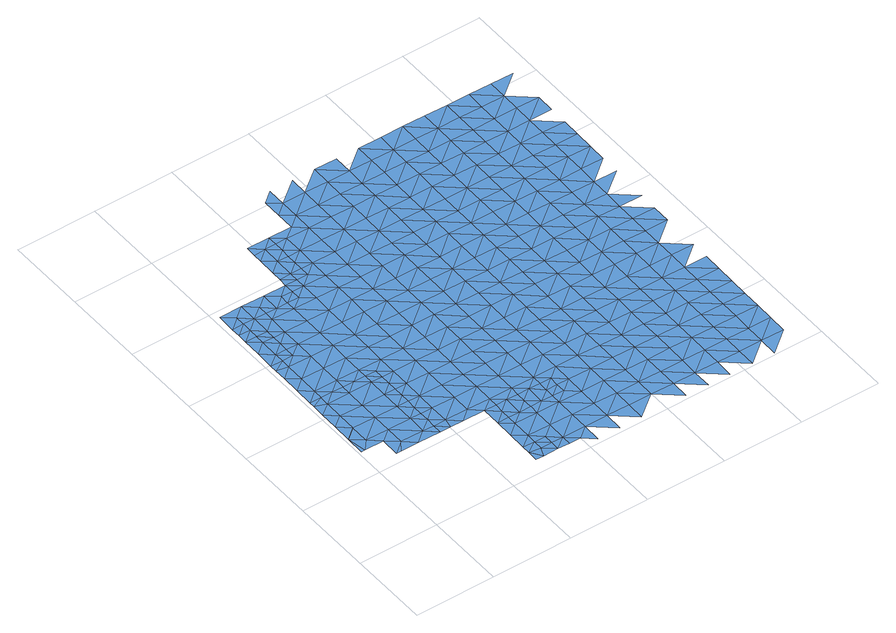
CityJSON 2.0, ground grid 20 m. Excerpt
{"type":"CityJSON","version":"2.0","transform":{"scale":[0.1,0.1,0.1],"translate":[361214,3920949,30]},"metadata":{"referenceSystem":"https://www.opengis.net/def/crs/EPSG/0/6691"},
"CityObjects":{
"waterbody1":{"type":"WaterBody","attributes":{"name":"9","class":"1140","function":"1","WaterBodyRiverFloodingRiskAttribute.description":"5","WaterBodyRiverFloodingRiskAttribute.rankOrg":"2","WaterBodyRiverFloodingRiskAttribute.adminType":"2","WaterBodyRiverFloodingRiskAttribute.scale":"L1"},"geometry":[{"type":"MultiSurface","lod":"1","boundaries":[[[0,1,2]],[[3,0,2]],[[1,4,5]],[[4,1,0]],[[3,6,0]],[[7,5,8]],[[7,9,10]],[[5,4,8]],[[6,11,0]],[[9,7,8]],[[4,0,12]],[[13,9,8]],[[6,14,11]],[[0,11,12]],[[15,16,17]],[[8,4,18]],[[17,19,20]],[[14,21,11]],[[15,22,16]],[[4,12,18]],[[13,8,18]],[[19,17,16]],[[23,24,25]],[[22,26,16]],[[27,12,11]],[[28,29,30]],[[29,13,18]],[[31,23,32]],[[28,13,29]],[[16,33,19]],[[23,25,32]],[[26,33,16]],[[11,21,34]],[[35,18,12]],[[36,37,38]],[[37,31,32]],[[36,31,37]],[[39,26,40]],[[40,30,39]],[[25,41,32]],[[34,21,42]],[[30,29,39]],[[27,11,34]],[[27,35,12]],[[18,35,29]],[[39,43,26]],[[44,45,46]],[[44,38,45]],[[38,37,45]],[[33,26,43]],[[42,47,34]],[[48,39,29]],[[45,49,46]],[[49,50,51]],[[52,32,41]],[[32,53,37]],[[51,46,49]],[[54,33,43]],[[52,53,32]],[[53,45,37]],[[55,27,34]],[[48,29,35]],[[56,50,57]],[[58,52,41]],[[50,49,57]],[[47,56,57]],[[59,60,61]],[[62,35,27]],[[34,47,55]],[[43,39,63]],[[54,43,64]],[[63,39,48]],[[61,65,59]],[[47,57,55]],[[66,67,60]],[[59,66,60]],[[68,45,53]],[[62,27,55]],[[69,43,63]],[[49,45,70]],[[49,71,57]],[[64,43,69]],[[62,72,35]],[[65,73,59]],[[70,45,68]],[[58,74,52]],[[48,35,72]],[[75,67,66]],[[52,76,53]],[[72,77,48]],[[48,78,63]],[[79,64,69]],[[76,68,53]],[[55,57,71]],[[80,66,59]],[[81,82,83]],[[77,78,48]],[[78,69,63]],[[49,70,71]],[[84,59,73]],[[85,83,82]],[[66,86,75]],[[73,85,82]],[[87,79,69]],[[58,88,74]],[[89,70,68]],[[62,55,90]],[[91,72,62]],[[52,74,76]],[[84,73,82]],[[76,89,68]],[[55,71,90]],[[81,92,82]],[[88,93,74]],[[94,71,70]],[[59,84,80]],[[86,66,80]],[[91,62,90]],[[95,69,78]],[[89,94,70]],[[87,69,95]],[[91,96,72]],[[93,97,74]],[[98,84,82]],[[96,99,72]],[[74,97,76]],[[100,86,80]],[[77,72,99]],[[101,102,103]],[[102,87,95]],[[101,87,102]],[[82,92,104]],[[90,71,105]],[[76,106,89]],[[105,71,94]],[[107,91,90]],[[108,100,80]],[[92,109,104]],[[78,77,110]],[[78,111,95]],[[97,93,112]],[[113,103,102]],[[98,114,84]],[[82,104,98]],[[107,96,91]],[[106,76,97]],[[115,90,105]],[[80,84,114]],[[77,99,110]],[[116,113,102]],[[80,114,108]],[[112,117,97]],[[94,89,118]],[[107,90,115]],[[118,89,106]],[[111,78,110]],[[102,95,111]],[[119,105,94]],[[120,99,96]],[[118,121,94]],[[107,122,96]],[[123,106,97]],[[104,124,98]],[[102,125,116]],[[126,115,105]],[[127,108,114]],[[123,97,117]],[[99,120,110]],[[102,111,125]],[[119,94,121]],[[119,126,105]],[[98,128,114]],[[129,118,106]],[[104,130,124]],[[96,122,120]],[[110,131,111]],[[114,132,127]],[[133,134,135]],[[117,136,123]],[[135,116,133]],[[126,137,115]],[[116,125,133]],[[118,129,121]],[[98,124,128]],[[106,123,138]],[[131,110,120]],[[111,139,125]],[[107,115,137]],[[107,140,122]],[[141,142,143]],[[114,144,132]],[[136,145,123]],[[141,134,133]],[[143,134,141]],[[137,140,107]],[[106,138,129]],[[121,146,119]],[[114,128,144]],[[147,148,142]],[[125,149,133]],[[111,131,139]],[[139,149,125]],[[148,147,150]],[[147,142,141]],[[120,122,140]],[[146,121,129]],[[151,152,145]],[[120,153,131]],[[151,132,152]],[[140,153,120]],[[132,144,152]],[[149,154,133]],[[123,145,155]],[[126,119,156]],[[124,157,158]],[[156,119,146]],[[128,124,159]],[[141,133,154]],[[160,150,147]],[[138,123,161]],[[162,139,131]],[[153,163,131]],[[145,152,155]],[[124,158,159]],[[137,126,164]],[[123,155,161]],[[129,165,146]],[[164,126,156]],[[144,128,166]],[[167,168,141]],[[137,169,140]],[[129,138,165]],[[167,141,154]],[[168,160,147]],[[147,141,168]],[[128,159,166]],[[152,170,155]],[[138,161,165]],[[162,131,163]],[[149,139,162]],[[146,171,156]],[[169,137,164]],[[152,144,170]],[[158,172,159]],[[144,166,170]],[[153,140,173]],[[155,174,161]],[[158,157,172]],[[175,164,156]],[[146,165,171]],[[140,169,173]],[[149,162,176]],[[160,177,178]],[[154,149,179]],[[159,180,166]],[[161,181,165]],[[160,168,177]],[[182,156,171]],[[179,149,176]],[[164,175,169]],[[155,170,174]],[[183,184,178]],[[153,173,185]],[[163,153,186]],[[163,187,162]],[[167,154,188]],[[184,183,189]],[[166,190,170]],[[165,191,171]],[[178,177,183]],[[159,172,180]],[[156,182,175]],[[168,167,188]],[[161,174,181]],[[153,185,186]],[[154,179,188]],[[188,192,168]],[[193,189,183]],[[170,194,174]],[[187,163,186]],[[176,162,187]],[[195,182,171]],[[166,180,190]],[[177,168,192]],[[196,185,173]],[[165,181,191]],[[197,179,176]],[[169,175,198]],[[173,169,199]],[[200,183,177]],[[192,201,177]],[[172,202,180]],[[199,196,173]],[[203,197,176]],[[204,175,182]],[[170,190,194]],[[169,198,199]],[[185,196,186]],[[171,191,205]],[[176,187,203]],[[172,206,202]],[[171,205,195]],[[188,179,197]],[[175,204,198]],[[174,194,207]],[[181,174,208]],[[209,192,188]],[[177,201,200]],[[174,207,208]],[[187,186,210]],[[191,211,205]],[[180,202,212]],[[182,195,204]],[[190,180,213]],[[198,214,199]],[[209,201,192]],[[210,186,196]],[[191,181,211]],[[215,188,197]],[[183,200,216]],[[180,212,213]],[[194,217,207]],[[181,208,211]],[[203,187,218]],[[205,219,195]],[[209,188,215]],[[194,190,217]],[[199,220,196]],[[203,221,197]],[[198,204,214]],[[222,200,201]],[[187,210,218]],[[202,223,212]],[[190,213,217]],[[207,224,208]],[[225,223,202]],[[195,226,204]],[[227,222,201]],[[205,211,219]],[[228,215,197]],[[199,214,220]],[[227,201,209]],[[220,229,196]],[[196,230,210]],[[203,218,221]],[[212,231,213]],[[229,230,196]],[[208,232,211]],[[226,195,219]],[[223,231,212]],[[204,233,214]],[[207,217,224]],[[222,234,200]],[[235,218,210]],[[236,197,221]],[[237,209,215]],[[213,238,217]],[[230,235,210]],[[211,239,219]],[[233,204,226]],[[228,197,236]],[[231,238,213]],[[237,227,209]],[[208,224,232]],[[232,239,211]],[[240,221,218]],[[217,241,224]],[[235,240,218]],[[242,226,219]],[[237,215,228]],[[238,241,217]],[[243,222,227]],[[214,233,244]],[[220,214,245]],[[220,246,229]],[[247,219,239]],[[236,221,240]],[[248,233,226]],[[249,228,236]],[[214,244,245]],[[241,250,224]],[[224,251,232]],[[252,234,222]],[[243,227,237]],[[229,253,230]],[[246,253,229]],[[253,235,230]],[[223,254,255]],[[219,247,242]],[[231,223,256]],[[233,248,244]],[[257,237,228]],[[220,245,246]],[[232,258,239]],[[249,236,240]],[[252,222,243]],[[223,255,256]],[[238,259,241]],[[224,250,251]],[[239,258,247]],[[260,240,235]],[[226,242,248]],[[238,231,259]],[[244,261,245]],[[262,243,237]],[[257,228,249]],[[263,234,252]],[[253,260,235]],[[231,256,259]],[[241,264,250]],[[232,251,258]],[[247,265,242]],[[266,249,240]],[[258,265,247]],[[244,248,261]],[[262,237,257]],[[243,267,252]],[[246,245,268]],[[250,269,251]],[[242,270,248]],[[241,259,264]],[[271,267,243]],[[246,272,253]],[[266,240,260]],[[265,270,242]],[[245,261,268]],[[271,243,262]],[[256,255,273]],[[266,274,249]],[[249,275,257]],[[251,276,258]],[[277,260,253]],[[255,278,273]],[[274,275,249]],[[248,279,261]],[[250,264,269]],[[267,280,252]],[[270,279,248]],[[246,268,272]],[[272,277,253]],[[259,256,281]],[[257,282,262]],[[258,283,265]],[[256,273,281]],[[275,282,257]],[[251,269,276]],[[279,284,261]],[[264,259,285]],[[262,286,271]],[[259,281,285]],[[282,286,262]],[[258,276,283]],[[287,260,277]],[[283,288,265]],[[265,289,270]],[[268,261,290]],[[268,291,272]],[[266,260,292]],[[271,293,267]],[[291,277,272]],[[292,260,287]],[[273,278,294]],[[264,285,295]],[[261,284,290]],[[269,264,296]],[[286,293,271]],[[270,297,279]],[[274,298,275]],[[281,273,294]],[[274,266,298]],[[296,264,295]],[[291,268,290]],[[265,288,289]],[[299,282,275]],[[276,269,300]],[[280,267,293]],[[301,287,277]],[[266,292,298]],[[285,281,302]],[[300,269,296]],[[283,276,300]],[[293,303,280]],[[281,294,302]],[[270,289,297]],[[284,279,304]],[[282,305,286]],[[277,291,306]],[[275,298,299]],[[295,285,307]],[[288,283,308]],[[290,284,304]],[[309,291,290]],[[301,277,306]],[[292,287,301]],[[310,311,294]],[[312,298,292]],[[285,302,307]],[[279,297,304]],[[283,300,308]],[[308,313,288]],[[288,314,289]],[[305,282,299]],[[286,315,293]],[[296,295,316]],[[305,315,286]],[[294,317,302]],[[295,307,316]],[[309,290,304]],[[318,306,291]],[[312,292,301]],[[319,299,298]],[[320,303,293]],[[300,296,321]],[[315,322,293]],[[314,288,313]],[[297,289,314]],[[302,323,307]],[[296,316,321]],[[324,291,309]],[[322,320,293]],[[314,325,297]],[[306,326,301]],[[317,294,311]],[[298,312,327]],[[299,328,305]],[[308,300,329]],[[318,291,324]],[[318,326,306]],[[330,313,308]],[[331,309,304]],[[300,321,329]],[[298,327,319]],[[304,297,332]],[[323,302,317]],[[316,307,323]],[[305,333,315]],[[332,297,325]],[[334,314,313]],[[323,335,316]],[[309,331,324]],[[308,329,336]],[[299,319,328]],[[312,301,337]],[[321,316,335]],[[315,338,322]],[[330,308,336]],[[331,304,332]],[[337,301,326]],[[327,312,337]],[[339,319,327]],[[335,340,321]],[[338,320,322]],[[305,328,333]],[[329,321,340]],[[334,313,330]],[[325,314,334]],[[318,324,341]],[[342,326,318]],[[340,343,329]],[[319,344,328]],[[324,331,341]],[[315,333,338]],[[327,337,339]],[[336,329,343]],[[338,345,320]],[[332,325,346]],[[347,330,336]],[[348,337,326]],[[342,318,341]],[[343,349,336]],[[325,334,346]],[[328,350,333]],[[319,339,344]],[[331,332,351]],[[348,326,342]],[[337,352,339]],[[332,346,351]],[[333,353,338]],[[328,344,350]],[[350,353,333]],[[334,330,347]],[[341,331,354]],[[354,331,351]],[[352,337,348]],[[354,355,341]],[[341,356,342]],[[357,345,338]],[[353,358,338]],[[355,356,341]],[[356,348,342]],[[359,339,352]],[[346,334,360]],[[344,339,361]],[[351,346,360]],[[361,339,359]],[[351,362,354]],[[363,352,348]],[[360,362,351]],[[338,358,357]],[[350,344,364]],[[365,355,354]],[[366,363,348]],[[364,344,361]],[[353,350,364]],[[348,356,366]],[[364,367,353]],[[359,352,363]],[[358,353,367]],[[358,368,357]],[[367,368,358]],[[361,359,369]],[[369,359,363]],[[370,364,361]],[[356,355,371]],[[356,372,366]],[[373,361,369]],[[366,374,363]],[[357,368,375]],[[372,374,366]],[[374,369,363]],[[361,373,370]],[[367,364,376]],[[377,375,368]],[[364,370,376]],[[374,378,369]],[[368,367,377]],[[373,369,378]],[[377,367,376]],[[378,379,373]],[[377,380,375]],[[370,373,379]],[[381,376,370]],[[382,381,370]],[[376,381,377]],[[380,377,383]]]}]},
"waterbody2":{"type":"WaterBody","attributes":{"name":"9","class":"1140","function":"1","WaterBodyRiverFloodingRiskAttribute.description":"5","WaterBodyRiverFloodingRiskAttribute.rankOrg":"1","WaterBodyRiverFloodingRiskAttribute.adminType":"2","WaterBodyRiverFloodingRiskAttribute.scale":"L1"},"geometry":[{"type":"MultiSurface","lod":"1","boundaries":[[[384,385,386]],[[387,46,388]],[[386,385,389]],[[389,385,390]],[[389,390,391]],[[390,392,391]],[[393,384,394]],[[395,24,396]],[[391,395,396]],[[397,50,56]],[[50,397,388]],[[398,394,384]],[[399,385,393]],[[400,3,2]],[[398,384,401]],[[388,397,402]],[[397,403,402]],[[21,403,397]],[[14,403,21]],[[395,391,404]],[[405,6,3]],[[3,400,405]],[[406,405,400]],[[406,401,405]],[[406,398,401]],[[14,6,403]],[[405,403,6]],[[42,21,397]],[[405,402,403]],[[56,42,397]],[[42,56,47]],[[387,38,44]],[[399,393,407]],[[386,402,401]],[[390,385,399]],[[396,389,391]],[[386,389,408]],[[405,401,402]],[[46,51,388]],[[404,391,392]],[[385,384,393]],[[387,388,402]],[[384,386,401]],[[51,50,388]],[[44,46,387]],[[23,396,24]],[[31,396,23]],[[408,389,396]],[[31,408,396]],[[36,408,31]],[[38,408,36]],[[408,38,387]],[[386,408,387]],[[386,387,402]]]}]},
"waterbody3":{"type":"WaterBody","attributes":{"name":"9","class":"1140","function":"1","WaterBodyRiverFloodingRiskAttribute.description":"5","WaterBodyRiverFloodingRiskAttribute.rankOrg":"1","WaterBodyRiverFloodingRiskAttribute.adminType":"2","WaterBodyRiverFloodingRiskAttribute.scale":"L1"},"geometry":[{"type":"MultiSurface","lod":"1","boundaries":[[[28,409,13]],[[409,28,30]],[[40,410,30]],[[30,410,409]],[[409,410,411]],[[15,411,410]],[[410,40,22]],[[22,15,410]],[[40,26,22]],[[9,409,10]],[[9,13,409]],[[411,10,409]]]}]},
"waterbody4":{"type":"WaterBody","attributes":{"name":"9","class":"1140","function":"1","WaterBodyRiverFloodingRiskAttribute.description":"5","WaterBodyRiverFloodingRiskAttribute.rankOrg":"1","WaterBodyRiverFloodingRiskAttribute.adminType":"2","WaterBodyRiverFloodingRiskAttribute.scale":"L1"},"geometry":[{"type":"MultiSurface","lod":"1","boundaries":[[[412,33,54]],[[413,33,412]],[[33,413,414]],[[19,33,414]],[[101,103,415]],[[79,101,415]],[[416,414,413]],[[101,79,87]],[[103,417,415]],[[413,412,417]],[[64,415,417]],[[412,64,417]],[[20,414,416]],[[20,19,414]],[[415,64,79]],[[54,64,412]]]}]},
"waterbody5":{"type":"WaterBody","attributes":{"name":"9","class":"1140","function":"1","WaterBodyRiverFloodingRiskAttribute.description":"5","WaterBodyRiverFloodingRiskAttribute.rankOrg":"1","WaterBodyRiverFloodingRiskAttribute.adminType":"2","WaterBodyRiverFloodingRiskAttribute.scale":"L1"},"geometry":[{"type":"MultiSurface","lod":"1","boundaries":[[[65,418,419]],[[418,65,61]],[[73,65,85]],[[85,65,419]],[[85,419,83]],[[420,83,419]],[[420,418,421]],[[418,420,419]]]}]},
"waterbody6":{"type":"WaterBody","attributes":{"name":"9","class":"1140","function":"1","WaterBodyRiverFloodingRiskAttribute.description":"5","WaterBodyRiverFloodingRiskAttribute.rankOrg":"1","WaterBodyRiverFloodingRiskAttribute.adminType":"2","WaterBodyRiverFloodingRiskAttribute.scale":"L1"},"geometry":[{"type":"MultiSurface","lod":"1","boundaries":[[[422,151,145]],[[100,108,423]],[[112,93,423]],[[58,67,424]],[[88,58,424]],[[145,136,422]],[[136,117,422]],[[108,422,117]],[[108,127,422]],[[127,151,422]],[[117,423,108]],[[117,112,423]],[[75,424,67]],[[75,86,424]],[[86,93,424]],[[93,86,423]],[[423,86,100]],[[424,93,88]],[[132,151,127]]]}]},
"waterbody7":{"type":"WaterBody","attributes":{"name":"9","class":"1140","function":"1","WaterBodyRiverFloodingRiskAttribute.description":"5","WaterBodyRiverFloodingRiskAttribute.rankOrg":"1","WaterBodyRiverFloodingRiskAttribute.adminType":"2","WaterBodyRiverFloodingRiskAttribute.scale":"L1"},"geometry":[{"type":"MultiSurface","lod":"1","boundaries":[[[425,426,427]],[[113,427,426]],[[148,428,142]],[[113,116,427]],[[429,428,430]],[[150,430,428]],[[425,427,431]],[[429,432,428]],[[427,116,135]],[[134,431,427]],[[143,431,134]],[[428,432,431]],[[148,150,428]],[[113,426,103]],[[142,428,431]],[[143,142,431]],[[135,134,427]],[[432,425,431]]]}]}
},
"vertices":[
[38,481,6],[10,504,6],[9,458,6],[38,458,6],[39,527,6],[11,550,6],[66,457,6],[11,579,6],[39,573,6],[40,596,6],[11,597,6],[95,480,6],[95,526,6],[68,596,6],[94,457,6],[13,689,6],[41,712,6],[13,713,6],[96,572,6],[42,735,6],[13,735,6],[123,456,6],[41,689,6],[176,247,6],[176,224,6],[201,224,6],[69,688,6],[152,525,6],[68,619,6],[97,618,6],[69,642,6],[177,270,6],[205,247,6],[70,734,6],[151,479,6],[153,571,6],[177,294,6],[205,293,6],[177,317,6],[97,665,6],[69,665,6],[233,223,6],[151,456,6],[98,711,6],[178,340,6],[206,339,6],[178,363,6],[179,455,6],[154,618,6],[207,386,6],[179,409,6],[178,386,6],[261,246,6],[262,292,6],[99,734,6],[208,478,6],[179,432,6],[207,432,6],[289,222,6],[316,107,5],[288,130,5],[287,84,5],[209,524,6],[154,664,6],[127,733,6],[316,83,5],[317,153,5],[289,176,5],[263,338,6],[155,710,6],[263,385,6],[264,431,6],[210,570,6],[344,83,5],[318,245,6],[317,176,5],[319,291,6],[210,617,6],[211,663,6],[155,733,6],[373,152,5],[372,36,5],[372,59,5],[343,37,5],[373,106,5],[344,60,5],[345,175,5],[184,733,6],[318,222,6],[319,338,6],[265,477,6],[266,523,6],[400,36,5],[346,222,6],[320,384,6],[212,709,6],[266,570,6],[375,244,6],[429,105,5],[267,616,6],[374,175,5],[184,756,6],[212,755,6],[184,779,6],[429,59,5],[321,430,6],[375,290,6],[322,522,6],[402,175,5],[428,12,5],[268,662,6],[268,708,6],[374,221,6],[213,778,6],[430,151,5],[322,476,6],[241,778,6],[403,221,6],[376,337,6],[378,429,6],[324,615,6],[377,383,6],[323,569,6],[432,243,6],[485,58,5],[269,754,6],[378,475,6],[430,174,5],[486,104,5],[433,336,6],[485,11,5],[324,661,6],[459,174,5],[270,801,6],[242,824,6],[241,801,6],[431,220,6],[379,522,6],[432,290,6],[325,707,6],[380,568,6],[271,847,6],[243,870,6],[242,847,6],[487,150,5],[460,220,6],[434,382,6],[271,893,6],[243,893,6],[326,754,6],[243,917,6],[459,197,5],[488,196,5],[380,614,6],[327,800,6],[488,243,6],[434,428,6],[541,11,5],[542,57,5],[543,103,5],[300,916,6],[489,289,6],[382,706,6],[381,660,6],[435,474,6],[490,335,6],[544,149,5],[327,846,6],[328,892,6],[436,521,6],[544,195,5],[490,381,6],[599,56,5],[437,567,6],[545,242,6],[492,474,6],[383,753,6],[329,938,6],[301,962,6],[383,799,6],[600,102,5],[546,288,6],[491,427,6],[329,985,6],[301,1006,6],[437,613,6],[438,659,6],[439,706,6],[384,845,6],[301,1008,6],[600,148,5],[546,334,6],[385,891,6],[330,1031,6],[601,195,5],[548,427,6],[494,612,6],[440,798,6],[493,520,6],[493,566,6],[386,984,6],[385,938,6],[656,55,5],[439,752,6],[549,473,6],[547,380,6],[655,9,5],[602,241,5],[602,287,5],[442,890,6],[495,658,6],[603,333,5],[656,101,5],[657,147,5],[549,519,6],[441,844,6],[387,1030,6],[658,194,5],[495,705,6],[604,379,5],[550,565,6],[496,751,6],[443,983,6],[712,54,5],[658,240,5],[712,8,5],[605,426,5],[442,937,6],[498,843,6],[551,611,6],[551,658,6],[713,100,5],[659,286,5],[605,472,6],[444,1029,6],[552,704,6],[497,797,6],[498,890,6],[714,147,5],[660,332,5],[553,750,6],[715,193,5],[661,425,5],[499,936,6],[606,518,6],[607,564,6],[607,610,6],[661,379,5],[662,471,6],[554,796,6],[715,239,5],[716,285,5],[500,982,6],[608,657,6],[768,7,5],[769,53,5],[770,99,5],[554,842,6],[717,331,5],[771,146,5],[609,703,6],[663,517,6],[555,889,6],[500,1028,6],[771,192,5],[717,378,5],[610,749,6],[556,981,6],[663,563,6],[772,238,5],[718,424,5],[556,935,6],[664,610,6],[826,52,5],[610,795,6],[611,842,6],[773,284,5],[665,656,6],[825,6,5],[719,470,6],[557,1027,6],[827,99,5],[612,888,6],[773,331,5],[720,516,6],[827,145,5],[612,934,6],[666,702,6],[774,377,5],[775,423,5],[720,563,6],[721,609,6],[666,748,6],[613,980,6],[883,52,5],[828,191,5],[829,237,5],[776,469,6],[667,794,6],[668,841,6],[829,283,5],[722,701,6],[883,98,5],[614,1026,6],[776,515,6],[668,887,6],[722,655,6],[884,144,5],[830,330,5],[777,562,6],[882,5,5],[939,51,5],[723,747,6],[831,376,5],[832,422,5],[669,933,6],[885,190,5],[940,97,5],[778,654,6],[725,840,6],[671,1026,6],[885,236,5],[670,979,6],[941,143,5],[778,608,6],[832,468,6],[779,700,6],[724,794,6],[725,886,6],[886,283,5],[888,375,5],[834,561,6],[833,515,6],[726,932,6],[888,421,5],[941,189,5],[887,329,5],[780,746,6],[727,978,6],[781,793,6],[942,235,5],[834,607,6],[835,653,6],[943,282,5],[781,839,6],[727,1025,6],[889,467,5],[944,374,5],[836,699,6],[944,328,5],[782,885,6],[890,514,5],[837,746,6],[783,931,6],[890,560,5],[891,606,5],[892,652,5],[784,1024,6],[783,978,6],[837,792,6],[946,467,5],[838,838,6],[946,513,5],[893,745,6],[839,884,6],[947,559,5],[893,699,6],[839,930,6],[840,977,6],[894,791,6],[895,883,6],[949,651,5],[949,698,6],[895,837,6],[950,744,6],[841,1023,6],[896,930,6],[897,976,6],[951,790,6],[952,836,6],[898,1022,6],[953,929,6],[952,883,6],[954,1021,6],
[36,342,6],[35,296,6],[92,341,6],[149,340,6],[150,386,6],[92,295,6],[63,272,6],[91,249,6],[62,226,6],[7,319,6],[7,320,6],[119,225,6],[148,248,6],[151,433,6],[8,366,6],[15,273,6],[9,444,6],[36,388,6],[93,387,6],[94,434,6],[75,226,6],[37,434,6],[8,412,6],[6,273,6],[149,294,6],
[40,619,6],[41,665,6],[12,643,6],
[99,757,6],[71,781,6],[42,758,6],[156,756,6],[14,781,6],[128,780,6],
[287,64,5],[315,60,5],[306,37,5],[286,38,5],
[431,197,5],[374,198,5],[317,199,5],
[185,825,6],[185,801,6],[213,801,6],[215,894,6],[186,892,6],[187,917,6],[214,848,6],[186,871,6]
]}
